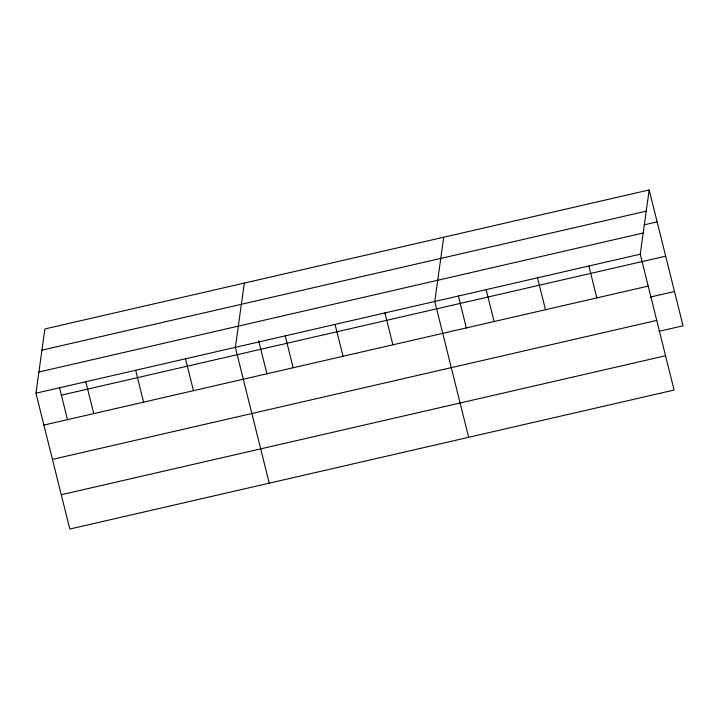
<?xml version="1.0" encoding="UTF-8"?>
<svg xmlns="http://www.w3.org/2000/svg" width="719" height="719" viewBox="0 0 719 719"><rect width="100%" height="100%" fill="white"/><g stroke="black" fill="none" stroke-linecap="round" stroke-linejoin="round"><path stroke-width="1.08" d="M649.176 189.96L640.243 254.202L674.107 390.049L69.824 529.04L35.95 393.203L44.893 328.951L649.176 189.96L683.05 325.797L659.008 331.333M244.307 283.088L235.365 347.331L269.239 483.177M443.722 237.216L434.779 301.459L468.653 437.305M41.936 350.153L646.228 211.161M644.017 224.858L657.13 221.838M38.898 372.002L643.19 233.001M35.95 393.203L640.243 254.202M61.394 395.144L665.686 256.153M43.904 425.082L648.187 286.09M650.452 297.028L674.494 291.492M52.451 459.387L656.744 320.395M61.268 494.735L665.56 355.743M588.879 266.021L596.824 297.9M537.515 277.831L545.46 309.718M486.143 289.649L494.097 321.528M458.354 295.904L466.37 328.044M384.926 312.927L392.88 344.814M335.072 324.395L343.026 356.282M285.218 335.863L293.172 367.751M258.669 340.698L266.947 373.916M185.511 358.799L193.465 390.687M135.657 370.267L143.611 402.146M85.804 381.735L93.758 413.614M59.524 387.64L67.532 419.779"/></g></svg>
